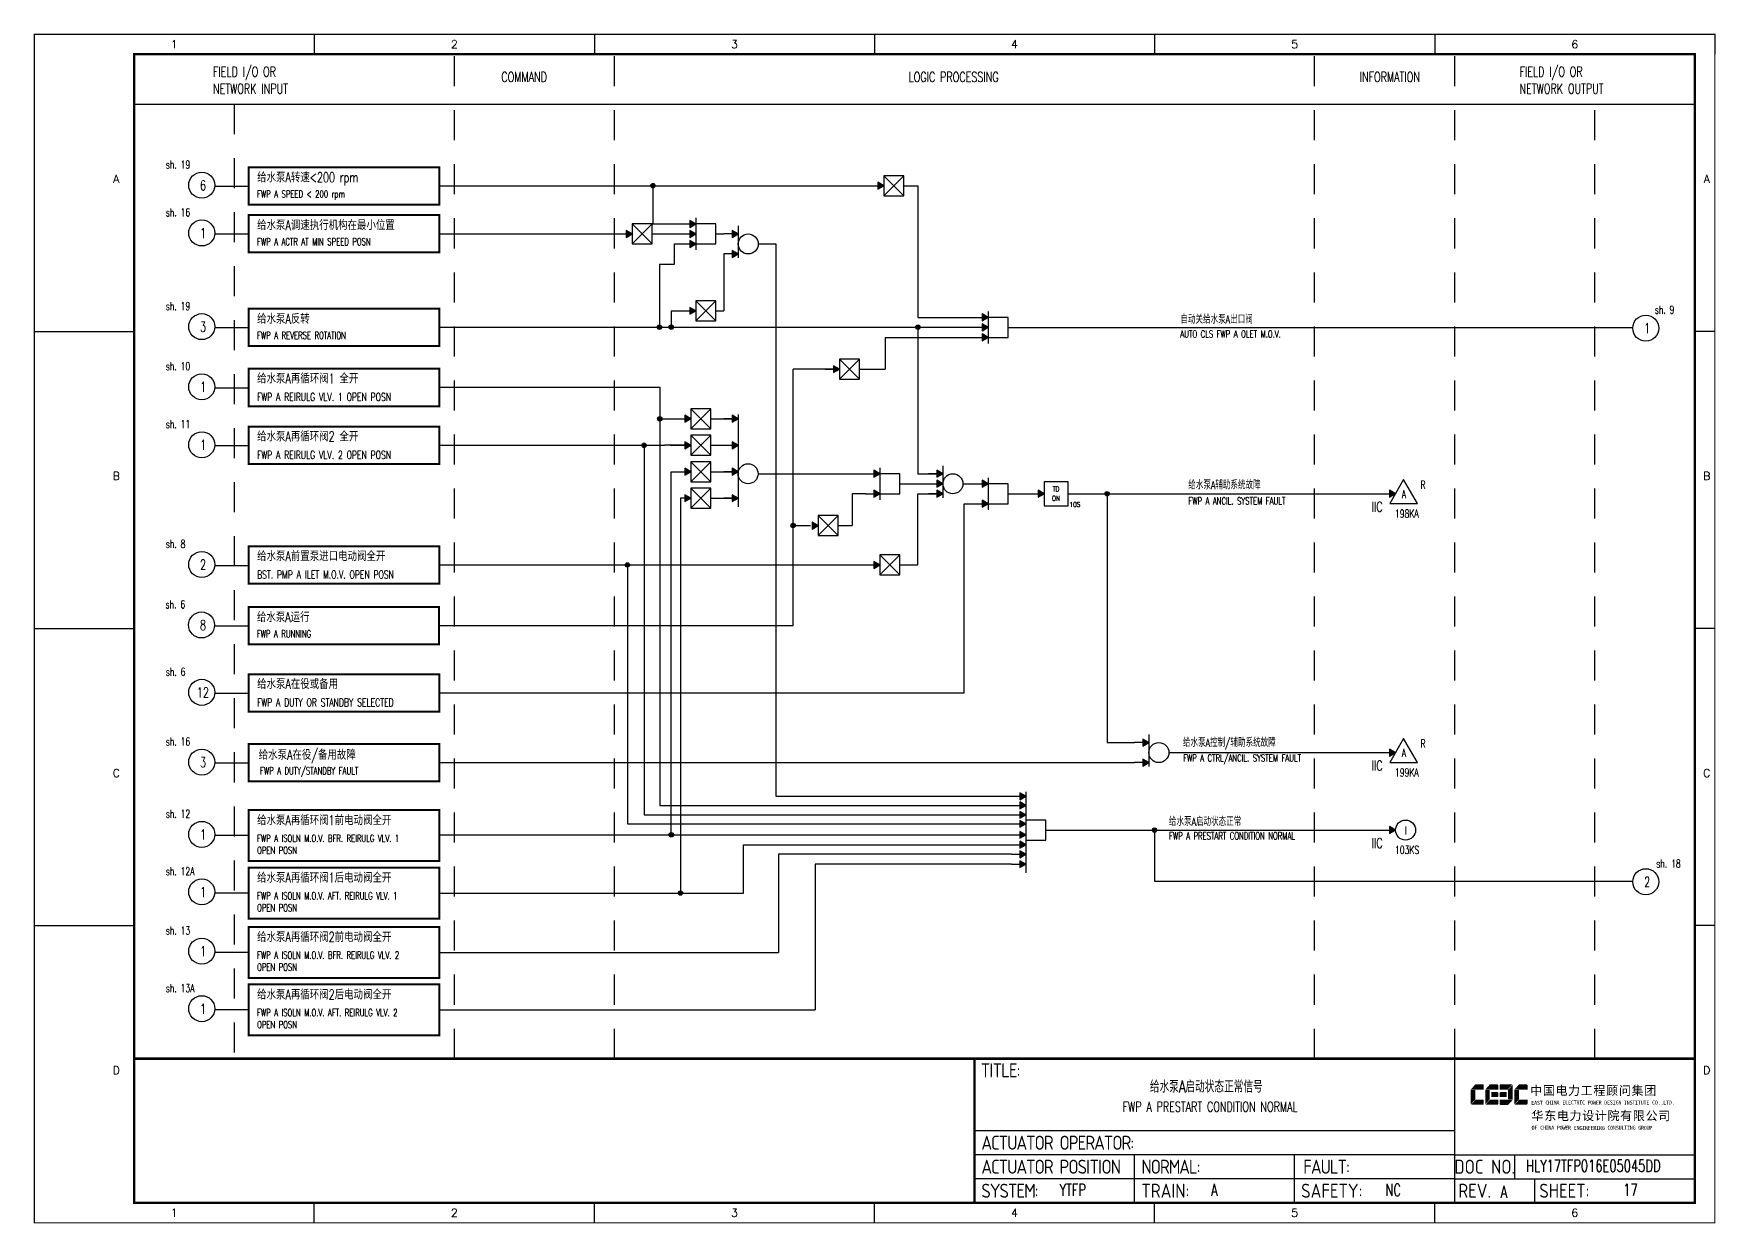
# Model space of a CAD drawing. Header units: millimetres. Extents: x 38833 to 52469, y 29493 to 32647.
# Drawn here: x 45997.8 to 46418.1, y 30643.5 to 30940.8 of the extents above; entities that cross this region are included whole.
import ezdxf
from ezdxf.enums import TextEntityAlignment as Align

# ---------------------------------------------------------------- set-up
doc = ezdxf.new("R2010")
doc.units = ezdxf.units.MM
doc.linetypes.add('JIS_02_0.7', pattern=[1.35, 0.75, -0.6])
for name, color, linetype in [('BLOCK', 7, 'Continuous'), ('BORDER', 1, 'Continuous'), ('MLINE', 6, 'Continuous'), ('TITLE', 1, 'Continuous'), ('TK', 7, 'Continuous'), ('图框_外框线', 7, 'Continuous'), ('图框_标题栏文字', 6, 'Continuous')]:
    doc.layers.add(name, color=color, linetype=linetype)
doc.styles.add('DANIEL', font='COMPLEX', dxfattribs={"width": 0.7, "bigfont": 'GVFS'})
doc.styles.add('ecepdi', font='simhei.ttf', dxfattribs={"width": 0.9})
doc.styles.get("Standard").update_dxf_attribs({"font": 'romans.shx', "width": 0.7, "bigfont": 'hztxta.shx'})
doc.styles.add('工程字', font='gbenor.shx', dxfattribs={"bigfont": 'gbcbig.shx'})

# ---------------------------------------------------------------- blocks, each defined once
blk = doc.blocks.new('huo')
at = {"layer": 'BORDER'}
for points in [[(-72.15, 909.27), (-73.65, 910.13), (-73.65, 908.4)], [(-72.15, 904.27), (-73.65, 905.13), (-73.65, 903.4)]]:
    blk.add_hatch(color=256, dxfattribs=at).paths.add_polyline_path(points)
for p, q in [((-72.15, 909.27), (-75.75, 909.27)), ((-72.15, 911.28), (-72.15, 903.28)), ((-72.15, 904.27), (-75.75, 904.27)), ((-67.15, 906.77), (-65.15, 906.77))]:
    blk.add_line(p, q, dxfattribs=at)
for points in [[(-72.15, 909.27), (-73.65, 910.13), (-73.65, 908.4)], [(-72.15, 904.27), (-73.65, 905.13), (-73.65, 903.4)]]:
    blk.add_lwpolyline(points, close=True, dxfattribs=at)
blk.add_circle((-69.65, 906.77), 2.5, dxfattribs=at)
blk = doc.blocks.new('huo2')
at = {"layer": 'BORDER'}
for points in [[(-56.26, 909.27), (-57.76, 910.13), (-57.76, 908.4)], [(-56.26, 906.77), (-57.76, 907.63), (-57.76, 905.9)], [(-56.26, 904.27), (-57.76, 905.13), (-57.76, 903.4)]]:
    blk.add_hatch(color=256, dxfattribs=at).paths.add_polyline_path(points)
for p, q in [((-56.26, 909.27), (-59.86, 909.27)), ((-56.26, 911.28), (-56.26, 903.28)), ((-59.86, 906.77), (-56.26, 906.77)), ((-56.26, 904.27), (-59.86, 904.27)), ((-51.26, 906.77), (-49.26, 906.77))]:
    blk.add_line(p, q, dxfattribs=at)
for points in [[(-56.26, 909.27), (-57.76, 910.13), (-57.76, 908.4)], [(-56.26, 906.77), (-57.76, 907.63), (-57.76, 905.9)], [(-56.26, 904.27), (-57.76, 905.13), (-57.76, 903.4)]]:
    blk.add_lwpolyline(points, close=True, dxfattribs=at)
blk.add_circle((-53.76, 906.77), 2.5, dxfattribs=at)
blk = doc.blocks.new('TD ON')
at = {"layer": 'BORDER'}
blk.add_hatch(color=256, dxfattribs=at).paths.add_polyline_path([(2178.99, 3763.24), (2177.49, 3764.11), (2177.49, 3762.37)])
for p, q in [((2176.99, 3763.24), (2178.99, 3763.24)), ((2184.99, 3763.24), (2186.99, 3763.24))]:
    blk.add_line(p, q, dxfattribs=at)
for points in [[(2184.99, 3766.24), (2178.99, 3766.24), (2178.99, 3760.24), (2184.99, 3760.24)], [(2178.99, 3763.24), (2177.49, 3764.11), (2177.49, 3762.37)]]:
    blk.add_lwpolyline(points, close=True, dxfattribs=at)
at = {"layer": 'BORDER', "style": 'DANIEL', "width": 0.8}
for s, p in [('ON', (2181.94, 3762.09)), ('TD', (2181.94, 3764.43))]:
    blk.add_text(s, height=1.2, dxfattribs=at).set_placement(p, align=Align.MIDDLE)
blk = doc.blocks.new('A$C1E0003F3')
h = blk.add_hatch(color=152)
edge = h.paths.add_edge_path()
edge.add_ellipse((5.15, 4.41), major_axis=(0, 0.211), ratio=0.769231, start_angle=-90, end_angle=0)
edge.add_line((5.15, 4.62), (3.22, 4.62))
edge.add_line((3.22, 4.62), (2.09, 3.35))
edge.add_line((2.09, 3.35), (5.32, 3.35))
edge.add_line((5.32, 3.35), (5.32, 4.41))
h.paths.add_polyline_path([(3.22, 3.23), (2.09, 3.23), (2.09, -0.36), (3.22, 0.91)])
edge = h.paths.add_edge_path()
edge.add_line((5.32, 0.81), (3.27, 0.81))
edge.add_line((3.27, 0.81), (2.13, -0.46))
edge.add_line((2.13, -0.46), (5.15, -0.46))
edge.add_ellipse((5.15, -0.25), major_axis=(0, 0.211), ratio=0.769231, start_angle=180, end_angle=270)
edge.add_line((5.32, -0.25), (5.32, 0.81))
h = blk.add_hatch(color=152)
edge = h.paths.add_edge_path()
edge.add_ellipse((8.78, 4.41), major_axis=(0, 0.211), ratio=0.769231, start_angle=-90, end_angle=0)
edge.add_line((8.78, 4.62), (6.84, 4.62))
edge.add_line((6.84, 4.62), (5.71, 3.35))
edge.add_line((5.71, 3.35), (8.94, 3.35))
edge.add_line((8.94, 3.35), (8.94, 4.41))
h.paths.add_polyline_path([(6.84, 3.23), (5.71, 3.23), (5.71, -0.36), (6.84, 0.91)])
edge = h.paths.add_edge_path()
edge.add_ellipse((8.78, 2.49), major_axis=(0, 0.211), ratio=0.769231, start_angle=-90, end_angle=0)
edge.add_line((8.78, 2.7), (7.22, 2.7))
edge.add_line((7.22, 2.7), (7.22, 1.44))
edge.add_line((7.22, 1.44), (8.78, 1.44))
edge.add_ellipse((8.78, 1.65), major_axis=(0, 0.211), ratio=0.769231, start_angle=180, end_angle=270)
edge.add_line((8.94, 1.65), (8.94, 2.49))
edge = h.paths.add_edge_path()
edge.add_line((8.94, 0.81), (6.89, 0.81))
edge.add_line((6.89, 0.81), (5.75, -0.46))
edge.add_line((5.75, -0.46), (8.78, -0.46))
edge.add_ellipse((8.78, -0.25), major_axis=(0, 0.211), ratio=0.769231, start_angle=180, end_angle=270)
edge.add_line((8.94, -0.25), (8.94, 0.81))
h = blk.add_hatch(color=1)
edge = h.paths.add_edge_path()
edge.add_line((12.48, 4.62), (9.46, 4.62))
edge.add_ellipse((9.46, 4.41), major_axis=(0, 0.211), ratio=0.769231, start_angle=0, end_angle=90)
edge.add_line((9.3, 4.41), (9.3, 3.35))
edge.add_line((9.3, 3.35), (11.35, 3.35))
edge.add_line((11.35, 3.35), (12.48, 4.62))
h.paths.add_polyline_path([(12.57, 4.56), (11.38, 3.23), (11.38, 0.93), (12.57, 0.93)])
edge = h.paths.add_edge_path()
edge.add_line((11.03, 2.7), (9.46, 2.7))
edge.add_ellipse((9.46, 2.49), major_axis=(0, 0.211), ratio=0.769231, start_angle=0, end_angle=90)
edge.add_line((9.3, 2.49), (9.3, 1.65))
edge.add_ellipse((9.46, 1.65), major_axis=(0, 0.211), ratio=0.769231, start_angle=90, end_angle=180)
edge.add_line((9.46, 1.44), (11.03, 1.44))
edge.add_line((11.03, 1.44), (11.03, 2.7))
h = blk.add_hatch(color=152)
edge = h.paths.add_edge_path()
edge.add_ellipse((16.11, 4.41), major_axis=(0, 0.211), ratio=0.769231, start_angle=-90, end_angle=0)
edge.add_line((16.11, 4.62), (14.14, 4.62))
edge.add_line((14.14, 4.62), (13, 3.35))
edge.add_line((13, 3.35), (16.27, 3.35))
edge.add_line((16.27, 3.35), (16.27, 4.41))
h.paths.add_polyline_path([(14.14, 3.23), (13, 3.23), (13, -0.36), (14.14, 0.91)])
edge = h.paths.add_edge_path()
edge.add_line((16.27, 0.81), (14.18, 0.81))
edge.add_line((14.18, 0.81), (13.04, -0.46))
edge.add_line((13.04, -0.46), (16.03, -0.46))
edge.add_ellipse((16.03, -0.15), major_axis=(0, 0.316), ratio=0.769231, start_angle=180, end_angle=270)
edge.add_line((16.27, -0.15), (16.27, 0.81))
h = blk.add_hatch(color=1)
edge = h.paths.add_edge_path()
edge.add_line((12.58, 0.79), (9.3, 0.79))
edge.add_line((9.3, 0.79), (9.3, -0.27))
edge.add_ellipse((9.46, -0.27), major_axis=(0, 0.211), ratio=0.769231, start_angle=90, end_angle=180)
edge.add_line((9.46, -0.48), (11.43, -0.48))
edge.add_line((11.43, -0.48), (12.58, 0.79))
at = {"layer": 'TITLE', "color": 7, "style": 'ecepdi'}
for s, p in [('中', (16.92, 1.94)), ('国', (20.09, 2)), ('电', (23.25, 1.99)), ('力', (26.39, 1.96)), ('程', (32.71, 1.98)), ('顾', (35.9, 1.98)), ('问', (39.09, 1.94)), ('集', (42.26, 1.98)), ('团', (45.42, 2.01)), ('工', (29.53, 1.95)), ('华', (17.24, -4.31)), ('东', (20.45, -4.29)), ('电', (23.62, -4.35)), ('力', (26.75, -4.32)), ('设', (29.92, -4.3)), ('计', (33.05, -4.31)), ('院', (36.26, -4.29)), ('有', (39.41, -4.29)), ('限', (42.57, -4.32)), ('公', (45.78, -4.38)), ('司', (48.91, -4.35))]:
    blk.add_text(s, height=2.2, dxfattribs=at).set_placement(p)
at = {"layer": 'TITLE', "color": 7, "style": 'ecepdi', "width": 0.975}
for s, p in [('E', (17.58, 0.02)), ('A', (18.29, 0.03)), ('S', (19, 0.03)), ('T', (19.7, 0.03)), ('C', (21.1, 0.09)), ('H', (21.77, 0.09)), ('I', (22.46, 0.09)), ('N', (23.17, 0.1)), ('A', (23.86, 0.1)), ('E', (25.35, 0.09)), ('L', (26.05, 0.11)), ('E', (26.76, 0.1)), ('C', (27.46, 0.12)), ('T', (28.18, 0.11)), ('R', (28.87, 0.1)), ('I', (29.57, 0.11)), ('C', (30.28, 0.1)), ('P', (31.64, 0.09)), ('O', (32.32, 0.08)), ('W', (33.03, 0.08)), ('E', (33.72, 0.08)), ('R', (34.42, 0.09)), ('D', (35.81, 0.1)), ('E', (36.52, 0.1)), ('S', (37.2, 0.1)), ('I', (37.91, 0.09)), ('G', (38.68, 0.11)), ('N', (39.38, 0.09)), ('I', (40.72, 0.07)), ('N', (41.43, 0.08)), ('S', (42.14, 0.08)), ('T', (42.83, 0.08)), ('I', (43.52, 0.09)), ('T', (44.22, 0.07)), ('U', (44.93, 0.07)), ('T', (45.63, 0.08)), ('E', (46.34, 0.09)), ('C', (47.76, 0.11)), ('O', (48.48, 0.1)), ('L', (50.56, 0.1)), ('T', (51.27, 0.1)), ('D', (51.96, 0.1)), ('.', (49.23, 0.1)), (',', (49.87, 0.1)), ('.', (52.72, 0.11)), ('O', (17.67, -6.18)), ('OF', (18.01, -6.2)), ('F', (18.37, -6.2)), ('C', (19.8, -6.19)), ('H', (20.47, -6.19)), ('I', (21.15, -6.19)), ('N', (21.87, -6.18)), ('A', (22.56, -6.18)), ('P', (23.98, -6.2)), ('O', (24.66, -6.21)), ('W', (25.36, -6.21)), ('E', (26.06, -6.21)), ('R', (26.75, -6.2)), ('E', (28.19, -6.24)), ('N', (28.91, -6.27)), ('G', (29.62, -6.26)), ('I', (30.32, -6.27)), ('N', (31.02, -6.27)), ('E', (31.7, -6.28)), ('E', (32.41, -6.27)), ('R', (33.1, -6.24)), ('I', (33.81, -6.24)), ('N', (34.51, -6.26)), ('G', (35.2, -6.24)), ('C', (36.61, -6.19)), ('O', (37.3, -6.21)), ('N', (38, -6.2)), ('S', (38.71, -6.21)), ('U', (39.41, -6.18)), ('L', (40.11, -6.18)), ('T', (40.81, -6.19)), ('I', (41.51, -6.21)), ('N', (42.2, -6.21)), ('G', (42.91, -6.17)), ('G', (44.29, -6.2)), ('R', (45, -6.21)), ('O', (45.69, -6.22)), ('U', (46.39, -6.2)), ('P', (47.1, -6.23))]:
    blk.add_text(s, height=1, dxfattribs=at).set_placement(p, align=Align.MIDDLE_CENTER)
blk = doc.blocks.new('A$C613255F0')
for p, q in [((70, 297), (70, 292)), ((140, 297), (140, 292)), ((210, 297), (210, 292)), ((280, 297), (280, 292)), ((350, 297), (350, 292)), ((420, 297), (420, 292)), ((0, 222.75), (25, 222.75)), ((420, 222.75), (415, 222.75)), ((0, 148.5), (25, 148.5)), ((420, 148.5), (415, 148.5)), ((0, 74.25), (25, 74.25)), ((420, 74.25), (415, 74.25)), ((70, 0), (70, 5)), ((140, 0), (140, 5)), ((210, 0), (210, 5)), ((280, 0), (280, 5)), ((350, 0), (350, 5))]:
    blk.add_line(p, q)
at = {"layer": 'MLINE', "linetype": 'JIS_02_0.7', "ltscale": 10}
for p, q in [((105, 41), (105, 292)), ((145, 41), (145, 292)), ((320, 41), (320, 292)), ((355, 41), (355, 292)), ((50, 279.56), (50, 41)), ((390, 41), (390, 279.56))]:
    blk.add_line(p, q, dxfattribs=at)
at = {"layer": 'MLINE'}
blk.add_line((25, 279.56), (415, 279.56), dxfattribs=at)
at = {"layer": '图框_外框线'}
for p, q in [((355, 5), (355, 41)), ((355, 23), (235, 23)), ((355, 17), (235, 17)), ((275, 11), (275, 17)), ((315, 11), (315, 17)), ((355, 17), (415, 17)), ((370, 11), (370, 17)), ((355, 11), (235, 11)), ((355, 11), (235, 11)), ((275, 5), (275, 11)), ((315, 5), (315, 11)), ((355, 11), (415, 11)), ((375, 5), (375, 11))]:
    blk.add_line(p, q, dxfattribs=at)
for points, const_width in [([(0, 0), (420, 0), (420, 297), (0, 297)], 0.3), ([(25, 5), (415, 5), (415, 292), (25, 292)], 0.6)]:
    blk.add_lwpolyline(points, close=True, dxfattribs=dict(at, const_width=const_width))
at = {"layer": '图框_外框线', "const_width": 0.6}
blk.add_lwpolyline([(235, 41), (25, 41)], dxfattribs=at)
at = {"layer": '图框_外框线'}
blk.add_lwpolyline([(415, 41, 0.6, 0.6, 0), (235, 41, 0.6, 0.6, 0), (235, 5, 0, 0, 0)], format="xyseb", dxfattribs=at)
blk.add_blockref('A$C1E0003F3', (356.94, 29.95))
at = {"layer": 'MLINE', "char_height": 2.5, "width": 31.8959, "attachment_point": 1}
for s, insert in [('FIELD I/O OR', (44.67, 288.89)), ('COMMAND', (116.74, 287.58)), ('LOGIC PROCESSING', (218.52, 287.58)), ('INFORMATION', (331.25, 287.58)), ('FIELD I/O OR', (371.22, 288.89)), ('NETWORK INPUT', (44.67, 284.64)), ('NETWORK OUTPUT', (371.22, 284.64))]:
    blk.add_mtext(s, dxfattribs=dict(at, insert=insert))
at = {"layer": 'TK', "color": 3}
for s, p in [('1', (35, 294.5)), ('2', (105, 294.5)), ('3', (175, 294.5)), ('4', (245, 294.5)), ('5', (315, 294.5)), ('6', (385, 294.5)), ('1', (35, 2.5)), ('2', (105, 2.5)), ('3', (175, 2.5)), ('4', (245, 2.5)), ('5', (315, 2.5)), ('6', (385, 2.5))]:
    blk.add_text(s, height=2, dxfattribs=at).set_placement(p, align=Align.MIDDLE)
for s, p in [('A', (20.5, 259.88)), ('A', (418, 259.88)), ('B', (20.5, 185.62)), ('B', (418, 185.62)), ('C', (20.5, 111.38)), ('C', (418, 111.38)), ('D', (20.5, 37.12)), ('D', (418, 37.12))]:
    blk.add_text(s, height=2, dxfattribs=at).set_placement(p, align=Align.CENTER)
at = {"layer": '图框_标题栏文字', "char_height": 3.5, "style": '工程字'}
for s, insert, width, attachment_point in [('{\\T0.9; TITLE:}', (234.86, 38.09), 14.2249, 4), ('{\\T0.9; ACTUATOR OPERATOR:}', (235, 20), 40, 4), ('{\\T0.9; ACTUATOR POSITION}', (235, 14), 45, 4), ('{\\T0.9; NORMAL:}', (275, 14), 18.2557, 4), ('{\\T0.9; FAULT:}', (315.44, 14), 15, 4), ('DOC NO.', (362.5, 14), 15, 5), ('{\\T0.9; SYSTEM:}', (235, 8), 17.9526, 4), ('{\\T0.9; }TRAIN: ', (275, 8), 17.6638, 4), ('SAFETY:', (324.3, 8), 22.3993, 5), ('REV.', (360, 8), 10, 5), ('SHEET:', (382.42, 8), 20, 5)]:
    blk.add_mtext(s, dxfattribs=dict(at, insert=insert, width=width, attachment_point=attachment_point))

msp = doc.modelspace()

# ---------------------------------------------------------------- hatches: boundary and pattern name
h = msp.add_hatch(color=256)
edge = h.paths.add_edge_path()
edge.add_arc((46152.54, 30902.83), 0.55, 0, 360)
h = msp.add_hatch(color=256)
edge = h.paths.add_edge_path()
edge.add_arc((46154.16, 30867.48), 0.55, 0, 360)
h = msp.add_hatch(color=256)
edge = h.paths.add_edge_path()
edge.add_arc((46157.13, 30867.46), 0.55, 0, 360)
h = msp.add_hatch(color=256)
edge = h.paths.add_edge_path()
edge.add_arc((46218.77, 30867.47), 0.55, 0, 360)
h = msp.add_hatch(color=256)
edge = h.paths.add_edge_path()
edge.add_arc((46154.26, 30844.58), 0.55, 0, 360)
h = msp.add_hatch(color=256)
edge = h.paths.add_edge_path()
edge.add_arc((46150.34, 30837.95), 0.55, 0, 360)
h = msp.add_hatch(color=256)
edge = h.paths.add_edge_path()
edge.add_arc((46266.06, 30825.84), 0.55, 0, 360)
for points in [[(46338.14, 30825.84), (46336.64, 30826.7), (46336.64, 30824.97)], [(46338.14, 30761.16), (46336.64, 30762.03), (46336.64, 30760.3)], [(46338.14, 30741.81), (46336.64, 30742.68), (46336.64, 30740.94)]]:
    msp.add_hatch(color=256).paths.add_polyline_path(points)
h = msp.add_hatch(color=256)
edge = h.paths.add_edge_path()
edge.add_arc((46187.57, 30817.9), 0.55, 0, 360)
h = msp.add_hatch(color=256)
edge = h.paths.add_edge_path()
edge.add_arc((46146.16, 30808.05), 0.55, 0, 360)
h = msp.add_hatch(color=256)
edge = h.paths.add_edge_path()
edge.add_arc((46157.14, 30740.6), 0.55, 0, 360)
h = msp.add_hatch(color=256)
edge = h.paths.add_edge_path()
edge.add_arc((46277.9, 30741.81), 0.55, 0, 360)
h = msp.add_hatch(color=256)
edge = h.paths.add_edge_path()
edge.add_arc((46159.41, 30726.06), 0.55, 0, 360)
at = {"layer": 'BORDER'}
for points in [[(46210.28, 30902.83), (46208.78, 30903.69), (46208.78, 30901.96)], [(46163.27, 30893.26), (46161.77, 30894.12), (46161.77, 30892.39)], [(46147.33, 30890.76), (46145.83, 30891.62), (46145.83, 30889.89)], [(46163.27, 30890.76), (46161.77, 30891.62), (46161.77, 30889.89)], [(46163.27, 30888.26), (46161.77, 30889.12), (46161.77, 30887.39)], [(46163.27, 30871.56), (46161.77, 30872.42), (46161.77, 30870.69)], [(46236.32, 30869.92), (46234.82, 30870.78), (46234.82, 30869.05)], [(46236.36, 30867.46), (46234.86, 30868.32), (46234.86, 30866.59)], [(46236.32, 30864.92), (46234.82, 30865.78), (46234.82, 30864.05)], [(46199.19, 30856.97), (46197.69, 30857.84), (46197.69, 30856.11)], [(46162, 30844.58), (46160.5, 30845.45), (46160.5, 30843.72)], [(46173.83, 30844.58), (46172.33, 30845.45), (46172.33, 30843.72)], [(46162, 30837.97), (46160.5, 30838.83), (46160.5, 30837.1)], [(46173.83, 30837.97), (46172.33, 30838.83), (46172.33, 30837.1)], [(46162, 30831.35), (46160.5, 30832.22), (46160.5, 30830.48)], [(46173.83, 30831.35), (46172.33, 30832.22), (46172.33, 30830.48)], [(46209.28, 30830.84), (46207.78, 30831.7), (46207.78, 30829.97)], [(46236.32, 30828.34), (46234.82, 30829.2), (46234.82, 30827.47)], [(46162, 30824.73), (46160.5, 30825.6), (46160.5, 30823.87)], [(46173.83, 30824.73), (46172.33, 30825.6), (46172.33, 30823.87)], [(46209.28, 30825.84), (46207.78, 30826.7), (46207.78, 30824.97)], [(46236.32, 30823.34), (46234.82, 30824.2), (46234.82, 30822.47)], [(46193.85, 30817.9), (46192.35, 30818.76), (46192.35, 30817.03)], [(46209.28, 30808.05), (46207.78, 30808.92), (46207.78, 30807.18)], [(46245.72, 30750.25), (46244.22, 30751.11), (46244.22, 30749.38)], [(46245.72, 30747.95), (46244.22, 30748.82), (46244.22, 30747.08)], [(46245.72, 30745.6), (46244.22, 30746.47), (46244.22, 30744.74)], [(46245.72, 30743.37), (46244.22, 30744.23), (46244.22, 30742.5)], [(46245.72, 30740.6), (46244.22, 30741.47), (46244.22, 30739.74)], [(46245.72, 30738.12), (46244.22, 30738.99), (46244.22, 30737.26)], [(46245.72, 30735.75), (46244.22, 30736.62), (46244.22, 30734.89)], [(46245.72, 30733.27), (46244.22, 30734.14), (46244.22, 30732.41)]]:
    msp.add_hatch(color=256, dxfattribs=at).paths.add_polyline_path(points)

# ---------------------------------------------------------------- linework, layer by layer
for p, q in [((46051.53, 30907.45), (46099.15, 30907.45)), ((46099.15, 30898.11), (46099.15, 30907.45)), ((46051.53, 30902.64), (46043.02, 30902.64)), ((46099.13, 30902.83), (46206.85, 30902.83)), ((46152.54, 30902.83), (46152.54, 30893.26)), ((46215.28, 30902.83), (46218.77, 30902.83)), ((46218.77, 30902.83), (46218.77, 30869.92)), ((46099.15, 30898.11), (46051.53, 30898.11)), ((46152.54, 30893.26), (46163.27, 30893.26)), ((46051.53, 30890.71), (46043.02, 30890.71)), ((46099.15, 30890.85), (46099.15, 30890.5)), ((46099.38, 30890.76), (46147.33, 30890.76)), ((46152.33, 30890.76), (46155.86, 30890.76)), ((46155.86, 30890.76), (46163.27, 30890.76)), ((46157.91, 30883.25), (46157.91, 30888.26)), ((46157.91, 30888.26), (46163.27, 30888.26)), ((46178.86, 30888.26), (46183.29, 30888.26)), ((46183.29, 30888.26), (46183.29, 30750.25)), ((46099.15, 30886.18), (46051.53, 30886.18)), ((46170.27, 30885.76), (46170.27, 30871.56)), ((46154.16, 30883.25), (46157.91, 30883.25)), ((46154.16, 30883.25), (46154.16, 30867.48)), ((46051.53, 30872.11), (46099.15, 30872.11)), ((46157.13, 30871.56), (46163.27, 30871.56)), ((46157.13, 30871.56), (46157.13, 30867.46)), ((46051.53, 30867.29), (46043.02, 30867.29)), ((46099.13, 30867.48), (46236.32, 30867.48)), ((46218.77, 30869.92), (46236.32, 30869.92)), ((46218.77, 30867.47), (46218.77, 30830.84)), ((46241.32, 30867.42), (46397.42, 30867.42)), ((46099.15, 30862.77), (46051.53, 30862.77)), ((46210.61, 30864.92), (46236.32, 30864.92)), ((46210.61, 30864.92), (46210.61, 30856.97)), ((46051.53, 30857.07), (46099.15, 30857.07)), ((46187.56, 30792.93), (46187.56, 30856.97)), ((46199.19, 30856.97), (46187.56, 30856.97)), ((46204.19, 30856.97), (46210.61, 30856.97)), ((46051.53, 30852.26), (46043.02, 30852.26)), ((46099.13, 30852.45), (46154.26, 30852.45)), ((46154.26, 30852.45), (46154.26, 30832.28)), ((46099.15, 30847.73), (46051.53, 30847.73)), ((46051.53, 30842.59), (46099.15, 30842.59)), ((46154.26, 30844.58), (46160.47, 30844.58)), ((46167, 30844.58), (46173.83, 30844.58)), ((46051.53, 30837.78), (46043.02, 30837.78)), ((46099.13, 30837.97), (46155.53, 30837.97)), ((46150.34, 30837.97), (46150.34, 30745.6)), ((46160.47, 30837.97), (46155.53, 30837.97)), ((46167, 30837.97), (46173.83, 30837.97)), ((46099.15, 30833.25), (46051.53, 30833.25)), ((46154.26, 30832.28), (46154.26, 30747.95)), ((46157.14, 30740.6), (46157.14, 30831.35)), ((46157.14, 30831.35), (46160.47, 30831.35)), ((46167, 30831.35), (46173.83, 30831.35)), ((46178.83, 30830.84), (46205.85, 30830.84)), ((46218.77, 30830.84), (46225, 30830.84)), ((46202.3, 30825.84), (46202.3, 30817.9)), ((46205.85, 30825.84), (46202.3, 30825.84)), ((46214.28, 30828.34), (46225, 30828.34)), ((46218.77, 30808.05), (46218.77, 30825.84)), ((46218.77, 30825.84), (46225, 30825.84)), ((46230, 30828.34), (46236.32, 30828.34)), ((46241.32, 30825.84), (46250.34, 30825.84)), ((46256.34, 30825.84), (46338.14, 30825.84)), ((46266.06, 30825.84), (46266.06, 30763.66)), ((46162, 30824.73), (46159.41, 30824.73)), ((46159.41, 30824.73), (46159.41, 30726.06)), ((46167, 30824.73), (46173.83, 30824.73)), ((46230.34, 30776.1), (46230.34, 30823.34)), ((46230.34, 30823.34), (46236.32, 30823.34)), ((46187.56, 30817.9), (46190.43, 30817.9)), ((46198.85, 30817.9), (46202.3, 30817.9)), ((46051.53, 30812.68), (46099.15, 30812.68)), ((46099.13, 30808.05), (46205.85, 30808.05)), ((46146.16, 30808.05), (46146.16, 30743.37)), ((46214.28, 30808.05), (46218.77, 30808.05)), ((46051.53, 30807.87), (46043.02, 30807.87)), ((46099.15, 30803.34), (46051.53, 30803.34)), ((46051.49, 30797.55), (46099.1, 30797.55)), ((46051.49, 30792.74), (46042.97, 30792.74)), ((46099.09, 30792.93), (46187.56, 30792.93)), ((46099.1, 30788.21), (46051.49, 30788.21)), ((46051.53, 30780.73), (46099.15, 30780.73)), ((46051.53, 30775.91), (46043.02, 30775.91)), ((46099.13, 30776.1), (46218.24, 30776.1)), ((46218.24, 30776.1), (46230.34, 30776.1)), ((46099.15, 30771.39), (46051.53, 30771.39)), ((46051.53, 30763.29), (46099.15, 30763.29)), ((46266.06, 30763.66), (46272.9, 30763.66)), ((46051.53, 30758.48), (46043.02, 30758.48)), ((46099.13, 30758.66), (46266.68, 30758.66)), ((46266.68, 30758.66), (46272.9, 30758.66)), ((46282.49, 30761.16), (46338.14, 30761.16)), ((46099.15, 30753.95), (46051.53, 30753.95)), ((46183.29, 30750.25), (46245.72, 30750.25)), ((46051.53, 30746.8), (46099.15, 30746.8)), ((46150.34, 30745.6), (46245.72, 30745.6)), ((46154.26, 30747.95), (46245.72, 30747.95)), ((46146.16, 30743.37), (46245.72, 30743.37)), ((46250.72, 30741.81), (46338.14, 30741.81)), ((46277.9, 30741.81), (46277.9, 30729.07)), ((46051.53, 30740.42), (46043.02, 30740.42)), ((46099.13, 30740.6), (46245.72, 30740.6)), ((46175.15, 30726.06), (46175.15, 30738.12)), ((46175.15, 30738.12), (46245.72, 30738.12)), ((46099.15, 30734.04), (46051.53, 30734.04)), ((46242.13, 30735.75), (46183.9, 30735.75)), ((46183.9, 30735.75), (46183.9, 30711.23)), ((46242.13, 30733.27), (46193.05, 30733.27)), ((46193.05, 30733.27), (46193.05, 30696.87)), ((46277.9, 30729.07), (46397.42, 30729.07)), ((46051.53, 30726.06), (46043.02, 30726.06)), ((46099.13, 30726.06), (46175.15, 30726.06)), ((46099.15, 30719.68), (46051.53, 30719.68)), ((46051.53, 30717.61), (46099.15, 30717.61)), ((46051.53, 30711.23), (46043.02, 30711.23)), ((46099.15, 30711.23), (46183.9, 30711.23)), ((46099.15, 30704.85), (46051.53, 30704.85)), ((46051.53, 30696.87), (46043.02, 30696.87)), ((46099.15, 30696.87), (46193.05, 30696.87)), ((46099.15, 30690.49), (46051.53, 30690.49))]:
    msp.add_line(p, q)
at = {"const_width": 0.5}
for points in [[(46051.53, 30907.45), (46099.15, 30907.45), (46099.15, 30898.11), (46051.53, 30898.11), (46051.53, 30907.45)], [(46051.53, 30895.52), (46099.15, 30895.52), (46099.15, 30886.18), (46051.53, 30886.18), (46051.53, 30895.52)], [(46051.53, 30872.11), (46099.15, 30872.11), (46099.15, 30862.77), (46051.53, 30862.77), (46051.53, 30872.11)], [(46051.53, 30857.07), (46099.15, 30857.07), (46099.15, 30847.73), (46051.53, 30847.73), (46051.53, 30857.07)], [(46051.53, 30842.59), (46099.15, 30842.59), (46099.15, 30833.25), (46051.53, 30833.25), (46051.53, 30842.59)], [(46051.53, 30812.68), (46099.15, 30812.68), (46099.15, 30803.34), (46051.53, 30803.34), (46051.53, 30812.68)], [(46051.49, 30797.55), (46099.1, 30797.55), (46099.1, 30788.21), (46051.49, 30788.21), (46051.49, 30797.55)], [(46051.53, 30780.73), (46099.15, 30780.73), (46099.15, 30771.39), (46051.53, 30771.39), (46051.53, 30780.73)], [(46051.53, 30763.29), (46099.15, 30763.29), (46099.15, 30753.95), (46051.53, 30753.95), (46051.53, 30763.29)], [(46051.53, 30746.8), (46099.15, 30746.8), (46099.15, 30734.04), (46051.53, 30734.04), (46051.53, 30746.8)], [(46051.53, 30732.44), (46099.15, 30732.44), (46099.15, 30719.68), (46051.53, 30719.68), (46051.53, 30732.44)], [(46051.53, 30717.61), (46099.15, 30717.61), (46099.15, 30704.85), (46051.53, 30704.85), (46051.53, 30717.61)], [(46051.53, 30703.25), (46099.15, 30703.25), (46099.15, 30690.49), (46051.53, 30690.49), (46051.53, 30703.25)]]:
    msp.add_lwpolyline(points, dxfattribs=at)
at = {"color": 1}
for points in [[(46343.63, 30823.39), (46340.16, 30829.39), (46336.7, 30823.39)], [(46343.63, 30758.71), (46340.16, 30764.71), (46336.7, 30758.71)]]:
    msp.add_lwpolyline(points, close=True, dxfattribs=at)
for points in [[(46338.14, 30825.84), (46336.64, 30826.7), (46336.64, 30824.97)], [(46338.14, 30761.16), (46336.64, 30762.03), (46336.64, 30760.3)], [(46338.14, 30741.81), (46336.64, 30742.68), (46336.64, 30740.94)]]:
    msp.add_lwpolyline(points, close=True)
for centre, radius in [((46039.78, 30902.95), 3.25), ((46152.54, 30902.83), 0.55), ((46039.78, 30891.01), 3.25), ((46039.78, 30867.6), 3.25), ((46154.16, 30867.48), 0.55), ((46157.13, 30867.46), 0.55), ((46218.77, 30867.47), 0.55), ((46400.67, 30867.23), 3.25), ((46039.78, 30852.57), 3.25), ((46154.26, 30844.58), 0.55), ((46039.78, 30838.09), 3.25), ((46150.34, 30837.95), 0.55), ((46266.06, 30825.84), 0.55), ((46187.57, 30817.9), 0.55), ((46039.78, 30808.17), 3.25), ((46146.16, 30808.05), 0.55), ((46039.74, 30793.05), 3.25), ((46039.78, 30776.22), 3.25), ((46039.78, 30758.78), 3.25), ((46039.78, 30740.73), 3.25), ((46157.14, 30740.6), 0.55), ((46277.9, 30741.81), 0.55), ((46340.64, 30741.81), 2.5), ((46039.78, 30726.36), 3.25), ((46400.67, 30728.89), 3.25), ((46159.41, 30726.06), 0.55), ((46039.78, 30711.54), 3.25), ((46039.78, 30697.17), 3.25)]:
    msp.add_circle(centre, radius)
at = {"layer": 'BORDER'}
for p, q in [((46210.28, 30905.33), (46215.28, 30900.33)), ((46215.28, 30905.33), (46210.28, 30900.33)), ((46206.69, 30902.83), (46210.28, 30902.83)), ((46215.28, 30902.83), (46217.28, 30902.83)), ((46147.33, 30893.26), (46152.33, 30888.26)), ((46152.33, 30893.26), (46147.33, 30888.26)), ((46159.68, 30893.26), (46163.27, 30893.26)), ((46163.27, 30894.76), (46163.27, 30886.76)), ((46143.74, 30890.76), (46147.33, 30890.76)), ((46152.33, 30890.76), (46154.33, 30890.76)), ((46159.68, 30890.76), (46163.27, 30890.76)), ((46159.68, 30888.26), (46163.27, 30888.26)), ((46168.27, 30890.76), (46170.27, 30890.76)), ((46158.15, 30871.56), (46161.74, 30871.56)), ((46163.27, 30874.06), (46168.27, 30869.06)), ((46168.27, 30874.06), (46163.27, 30869.06)), ((46168.27, 30871.56), (46170.27, 30871.56)), ((46236.32, 30871.42), (46236.32, 30863.42)), ((46232.73, 30869.92), (46236.32, 30869.92)), ((46241.32, 30867.42), (46243.32, 30867.42)), ((46232.73, 30864.92), (46236.32, 30864.92)), ((46199.19, 30859.47), (46204.19, 30854.47)), ((46204.19, 30859.47), (46199.19, 30854.47)), ((46195.6, 30856.97), (46199.19, 30856.97)), ((46204.19, 30856.97), (46206.19, 30856.97)), ((46162, 30847.08), (46167, 30842.08)), ((46167, 30847.08), (46162, 30842.08)), ((46156.88, 30844.58), (46160.47, 30844.58)), ((46167, 30844.58), (46169, 30844.58)), ((46173.83, 30844.58), (46170.24, 30844.58)), ((46173.83, 30845.67), (46173.83, 30822.58)), ((46156.88, 30837.97), (46160.47, 30837.97)), ((46162, 30840.47), (46167, 30835.47)), ((46167, 30840.47), (46162, 30835.47)), ((46167, 30837.97), (46169, 30837.97)), ((46170.24, 30837.97), (46173.83, 30837.97)), ((46162, 30833.85), (46167, 30828.85)), ((46167, 30833.85), (46162, 30828.85)), ((46167, 30831.35), (46169, 30831.35)), ((46173.83, 30831.35), (46170.24, 30831.35)), ((46178.83, 30830.84), (46180.83, 30830.84)), ((46205.69, 30830.84), (46209.28, 30830.84)), ((46209.28, 30832.34), (46209.28, 30824.34)), ((46236.32, 30829.84), (46236.32, 30821.84)), ((46162, 30827.23), (46167, 30822.23)), ((46167, 30827.23), (46162, 30822.23)), ((46205.69, 30825.84), (46209.28, 30825.84)), ((46214.28, 30828.34), (46216.28, 30828.34)), ((46232.73, 30828.34), (46236.32, 30828.34)), ((46241.32, 30825.84), (46243.32, 30825.84)), ((46167, 30824.73), (46169, 30824.73)), ((46173.83, 30824.73), (46170.24, 30824.73)), ((46232.73, 30823.34), (46236.32, 30823.34)), ((46188.34, 30817.9), (46191.93, 30817.9)), ((46193.85, 30820.4), (46198.85, 30815.4)), ((46198.85, 30820.4), (46193.85, 30815.4)), ((46198.85, 30817.9), (46200.85, 30817.9)), ((46205.69, 30808.05), (46209.28, 30808.05)), ((46209.28, 30810.55), (46214.28, 30805.55)), ((46214.28, 30810.55), (46209.28, 30805.55)), ((46214.28, 30808.05), (46216.28, 30808.05)), ((46242.13, 30750.25), (46245.72, 30750.25)), ((46245.72, 30751.37), (46245.72, 30731.13)), ((46242.13, 30747.95), (46245.72, 30747.95)), ((46242.13, 30745.6), (46245.72, 30745.6)), ((46242.13, 30743.37), (46245.72, 30743.37)), ((46250.72, 30741.81), (46252.72, 30741.81)), ((46242.13, 30740.6), (46245.72, 30740.6)), ((46242.13, 30738.12), (46245.72, 30738.12)), ((46242.13, 30735.75), (46245.72, 30735.75)), ((46242.13, 30733.27), (46245.72, 30733.27))]:
    msp.add_line(p, q, dxfattribs=at)
for points in [[(46215.28, 30905.33), (46210.28, 30905.33), (46210.28, 30900.33), (46215.28, 30900.33)], [(46210.28, 30902.83), (46208.78, 30903.69), (46208.78, 30901.96)], [(46152.33, 30893.26), (46147.33, 30893.26), (46147.33, 30888.26), (46152.33, 30888.26)], [(46163.27, 30893.26), (46161.77, 30894.12), (46161.77, 30892.39)], [(46168.27, 30893.26), (46163.27, 30893.26), (46163.27, 30888.26), (46168.27, 30888.26)], [(46147.33, 30890.76), (46145.83, 30891.62), (46145.83, 30889.89)], [(46163.27, 30890.76), (46161.77, 30891.62), (46161.77, 30889.89)], [(46163.27, 30888.26), (46161.77, 30889.12), (46161.77, 30887.39)], [(46163.27, 30871.56), (46161.77, 30872.42), (46161.77, 30870.69)], [(46168.27, 30874.06), (46163.27, 30874.06), (46163.27, 30869.06), (46168.27, 30869.06)], [(46236.32, 30869.92), (46234.82, 30870.78), (46234.82, 30869.05)], [(46236.36, 30867.46), (46234.86, 30868.32), (46234.86, 30866.59)], [(46241.32, 30869.92), (46236.32, 30869.92), (46236.32, 30864.92), (46241.32, 30864.92)], [(46236.32, 30864.92), (46234.82, 30865.78), (46234.82, 30864.05)], [(46204.19, 30859.47), (46199.19, 30859.47), (46199.19, 30854.47), (46204.19, 30854.47)], [(46199.19, 30856.97), (46197.69, 30857.84), (46197.69, 30856.11)], [(46167, 30847.08), (46162, 30847.08), (46162, 30842.08), (46167, 30842.08)], [(46162, 30844.58), (46160.5, 30845.45), (46160.5, 30843.72)], [(46173.83, 30844.58), (46172.33, 30845.45), (46172.33, 30843.72)], [(46162, 30837.97), (46160.5, 30838.83), (46160.5, 30837.1)], [(46167, 30840.47), (46162, 30840.47), (46162, 30835.47), (46167, 30835.47)], [(46173.83, 30837.97), (46172.33, 30838.83), (46172.33, 30837.1)], [(46167, 30833.85), (46162, 30833.85), (46162, 30828.85), (46167, 30828.85)], [(46162, 30831.35), (46160.5, 30832.22), (46160.5, 30830.48)], [(46173.83, 30831.35), (46172.33, 30832.22), (46172.33, 30830.48)], [(46209.28, 30830.84), (46207.78, 30831.7), (46207.78, 30829.97)], [(46214.28, 30830.84), (46209.28, 30830.84), (46209.28, 30825.84), (46214.28, 30825.84)], [(46236.32, 30828.34), (46234.82, 30829.2), (46234.82, 30827.47)], [(46162, 30824.73), (46160.5, 30825.6), (46160.5, 30823.87)], [(46167, 30827.23), (46162, 30827.23), (46162, 30822.23), (46167, 30822.23)], [(46173.83, 30824.73), (46172.33, 30825.6), (46172.33, 30823.87)], [(46209.28, 30825.84), (46207.78, 30826.7), (46207.78, 30824.97)], [(46241.32, 30828.34), (46236.32, 30828.34), (46236.32, 30823.34), (46241.32, 30823.34)], [(46236.32, 30823.34), (46234.82, 30824.2), (46234.82, 30822.47)], [(46193.85, 30817.9), (46192.35, 30818.76), (46192.35, 30817.03)], [(46198.85, 30820.4), (46193.85, 30820.4), (46193.85, 30815.4), (46198.85, 30815.4)], [(46209.28, 30808.05), (46207.78, 30808.92), (46207.78, 30807.18)], [(46214.28, 30810.55), (46209.28, 30810.55), (46209.28, 30805.55), (46214.28, 30805.55)], [(46245.72, 30750.25), (46244.22, 30751.11), (46244.22, 30749.38)], [(46245.72, 30747.95), (46244.22, 30748.82), (46244.22, 30747.08)], [(46245.72, 30745.6), (46244.22, 30746.47), (46244.22, 30744.74)], [(46245.72, 30743.37), (46244.22, 30744.23), (46244.22, 30742.5)], [(46245.72, 30740.6), (46244.22, 30741.47), (46244.22, 30739.74)], [(46250.72, 30744.31), (46245.72, 30744.31), (46245.72, 30739.31), (46250.72, 30739.31)], [(46245.72, 30738.12), (46244.22, 30738.99), (46244.22, 30737.26)], [(46245.72, 30735.75), (46244.22, 30736.62), (46244.22, 30734.89)], [(46245.72, 30733.27), (46244.22, 30734.14), (46244.22, 30732.41)]]:
    msp.add_lwpolyline(points, close=True, dxfattribs=at)
msp.add_circle((46176.33, 30830.84), 2.5, dxfattribs=at)

# ---------------------------------------------------------------- block references
for name, p in [('A$C613255F0', (45997.92, 30643.67)), ('huo', (46246.01, 29981.49)), ('huo2', (46281.27, 29921.57)), ('TD ON', (44071.35, 27062.6)), ('huo', (46348.64, 29854.4))]:
    msp.add_blockref(name, p)

# ---------------------------------------------------------------- texts
at = {"color": 1, "width": 0.7}
for p in [(46340.25, 30824.76), (46340.25, 30760.09)]:
    msp.add_text('A', height=2, dxfattribs=at).set_placement(p, align=Align.CENTER)
at = {"width": 0.7}
msp.add_text('I', height=2, dxfattribs=at).set_placement((46340.68, 30740.68), align=Align.CENTER)
for s, height, p in [('给水泵A启动状态正常信号 ', 3, (46276.75, 30676.21)), ('FWP A PRESTART CONDITION NORMAL ', 2.5, (46269.94, 30671.43))]:
    msp.add_text(s, height=height, dxfattribs=at).set_placement(p)
at = {"color": 4, "char_height": 2, "width": 73.0067, "attachment_point": 1}
for s, insert in [('sh. 19', (46030.78, 30909.1)), ('sh. 16', (46030.78, 30897.16)), ('sh. 19', (46030.78, 30873.75)), ('sh. 9', (46402.91, 30872.84)), ('sh. 10', (46030.78, 30858.72)), ('sh. 11', (46030.78, 30844.24)), ('sh. 8', (46030.78, 30814.32)), ('sh. 6', (46030.73, 30799.2)), ('sh. 6', (46030.78, 30782.37)), ('sh. 16', (46030.78, 30764.94)), ('sh. 12', (46030.78, 30746.88)), ('sh. 12A', (46030.78, 30732.51)), ('sh. 18', (46403.29, 30734.43)), ('sh. 13', (46030.78, 30717.69)), ('sh. 13A', (46030.78, 30703.32))]:
    msp.add_mtext(s, dxfattribs=dict(at, insert=insert))
at = {"attachment_point": 1}
for s, insert, char_height, width in [('给水泵A转速<200 rpm', (46053.61, 30906.18), 2.5, 73.0067), ('6', (46039.38, 30904.16), 2.5, 73.0067), ('FWP A SPEED < 200 rpm', (46053.61, 30901.66), 1.8, 73.0067), ('1', (46039.38, 30892.22), 2.5, 73.0067), ('给水泵A调速执行机构在最小位置', (46053.61, 30894.24), 2.5, 73.0067), ('FWP A ACTR AT MIN SPEED POSN', (46053.61, 30889.72), 1.8, 73.0067), ('给水泵A反转', (46053.61, 30870.83), 2.5, 73.0067), ('3', (46039.38, 30868.81), 2.5, 73.0067), ('自动关给水泵A出口阀', (46284.36, 30870.37), 2, 73.0067), ('1', (46400.27, 30868.44), 2.5, 73.0067), ('FWP A REVERSE ROTATION', (46053.61, 30866.31), 1.8, 73.0067), ('AUTO CLS FWP A OLET M.O.V.', (46284.36, 30866.68), 1.8, 73.0067), ('给水泵A再循环阀1 全开', (46053.61, 30855.92), 2.5, 73.0067), ('1', (46039.38, 30853.78), 2.5, 73.0067), ('FWP A REIRULG VLV. 1 OPEN POSN', (46053.61, 30851.03), 2, 73.0067), ('给水泵A再循环阀2 全开', (46053.61, 30841.44), 2.5, 73.0067), ('1', (46039.38, 30839.3), 2.5, 73.0067), ('FWP A REIRULG VLV. 2 OPEN POSN', (46053.61, 30836.55), 2, 73.0067), ('给水泵A辅助系统故障', (46286.34, 30828.99), 2, 73.0067), ('R', (46344.38, 30829.08), 2, 73.0067), ('FWP A ANCIL. SYSTEM FAULT', (46286.38, 30824.95), 1.8, 73.0067), ('IIC', (46332.14, 30823.84), 2.5, 4.5039), ('198KA', (46337.99, 30821.87), 2, 73.0067), ('2', (46039.38, 30809.38), 2.5, 73.0067), ('给水泵A前置泵进口电动阀全开', (46053.61, 30811.53), 2.5, 73.0067), ('BST. PMP A ILET M.O.V. OPEN POSN', (46053.61, 30806.64), 2, 73.0067), ('给水泵A运行', (46053.57, 30796.27), 2.5, 73.0067), ('8', (46039.34, 30794.26), 2.5, 73.0067), ('FWP A RUNNING', (46053.57, 30791.75), 1.8, 73.0067), ('给水泵A在役或备用', (46053.61, 30779.58), 2.5, 73.0067), ('12', (46038.58, 30777.43), 2.5, 73.0067), ('FWP A DUTY OR STANDBY SELECTED', (46053.61, 30774.69), 2, 73.0067), ('给水泵A在役/备用故障', (46054.02, 30761.88), 2.5, 73.0067), ('给水泵A控制/辅助系统故障', (46285.02, 30764.62), 2, 73.0067), ('R', (46344.38, 30764.41), 2, 73.0067), ('3', (46039.37, 30760), 2.5, 73.0067), ('FWP A DUTY/STANDBY FAULT', (46054.36, 30757.52), 1.8, 73.0067), ('FWP A CTRL/ANCIL. SYSTEM FAULT', (46285.06, 30760.71), 1.8, 73.0067), ('IIC', (46332.14, 30759.16), 2.5, 4.5039), ('199KA', (46337.99, 30757.2), 2, 73.0067), ('给水泵A再循环阀1前电动阀全开', (46053.61, 30745.53), 2.5, 73.0067), ('给水泵A启动状态正常', (46281.5, 30744.86), 2, 73.0067), ('1', (46039.37, 30741.94), 2.5, 73.0067), ('FWP A PRESTART CONDITION NORMAL', (46281.54, 30741.25), 1.8, 73.0067), ('FWP A ISOLN M.O.V. BFR. REIRULG VLV. 1  \\POPEN POSN', (46053.61, 30740.64), 1.8, 73.0067), ('IIC', (46332.14, 30739.81), 2.5, 4.5039), ('103KS', (46337.99, 30737.85), 2, 73.0067), ('给水泵A再循环阀1后电动阀全开', (46053.61, 30731.17), 2.5, 73.0067), ('2', (46400.27, 30730.1), 2.5, 73.0067), ('1', (46039.37, 30727.57), 2.5, 73.0067), ('FWP A ISOLN M.O.V. AFT. REIRULG VLV. 1  \\POPEN POSN', (46053.61, 30726.28), 1.8, 73.0067), ('给水泵A再循环阀2前电动阀全开', (46053.61, 30716.34), 2.5, 73.0067), ('1', (46039.37, 30712.75), 2.5, 73.0067), ('FWP A ISOLN M.O.V. BFR. REIRULG VLV. 2 \\POPEN POSN', (46053.61, 30711.45), 1.8, 73.0067), ('给水泵A再循环阀2后电动阀全开', (46053.61, 30701.97), 2.5, 73.0067), ('1', (46039.37, 30698.38), 2.5, 73.0067), ('FWP A ISOLN M.O.V. AFT. REIRULG VLV. 2  \\POPEN POSN', (46053.61, 30697.09), 1.8, 73.0067), ('YTFP', (46254.16, 30653.36), 3, 8.5983), ('A', (46292.03, 30653.36), 3, 4.8474), ('NC', (46335.61, 30653.36), 3, 4.8474), ('A', (46364.4, 30652.92), 3, 8.5983)]:
    msp.add_mtext(s, dxfattribs=dict(at, insert=insert, char_height=char_height, width=width))
at = {"width": 0.7}
for tag, p, s in [('HLY17TFP016E05045DD', (46370.78, 30656.42), ''), ('17', (46395.06, 30650.42), '1')]:
    msp.add_attdef(tag, p, s, height=3, dxfattribs=at)
at = {"layer": 'BLOCK', "style": 'DANIEL', "width": 0.8}
msp.add_text('10S', height=1.2, dxfattribs=at).set_placement((46258.01, 30823.16), align=Align.MIDDLE)

doc.saveas('drawing.dxf')
